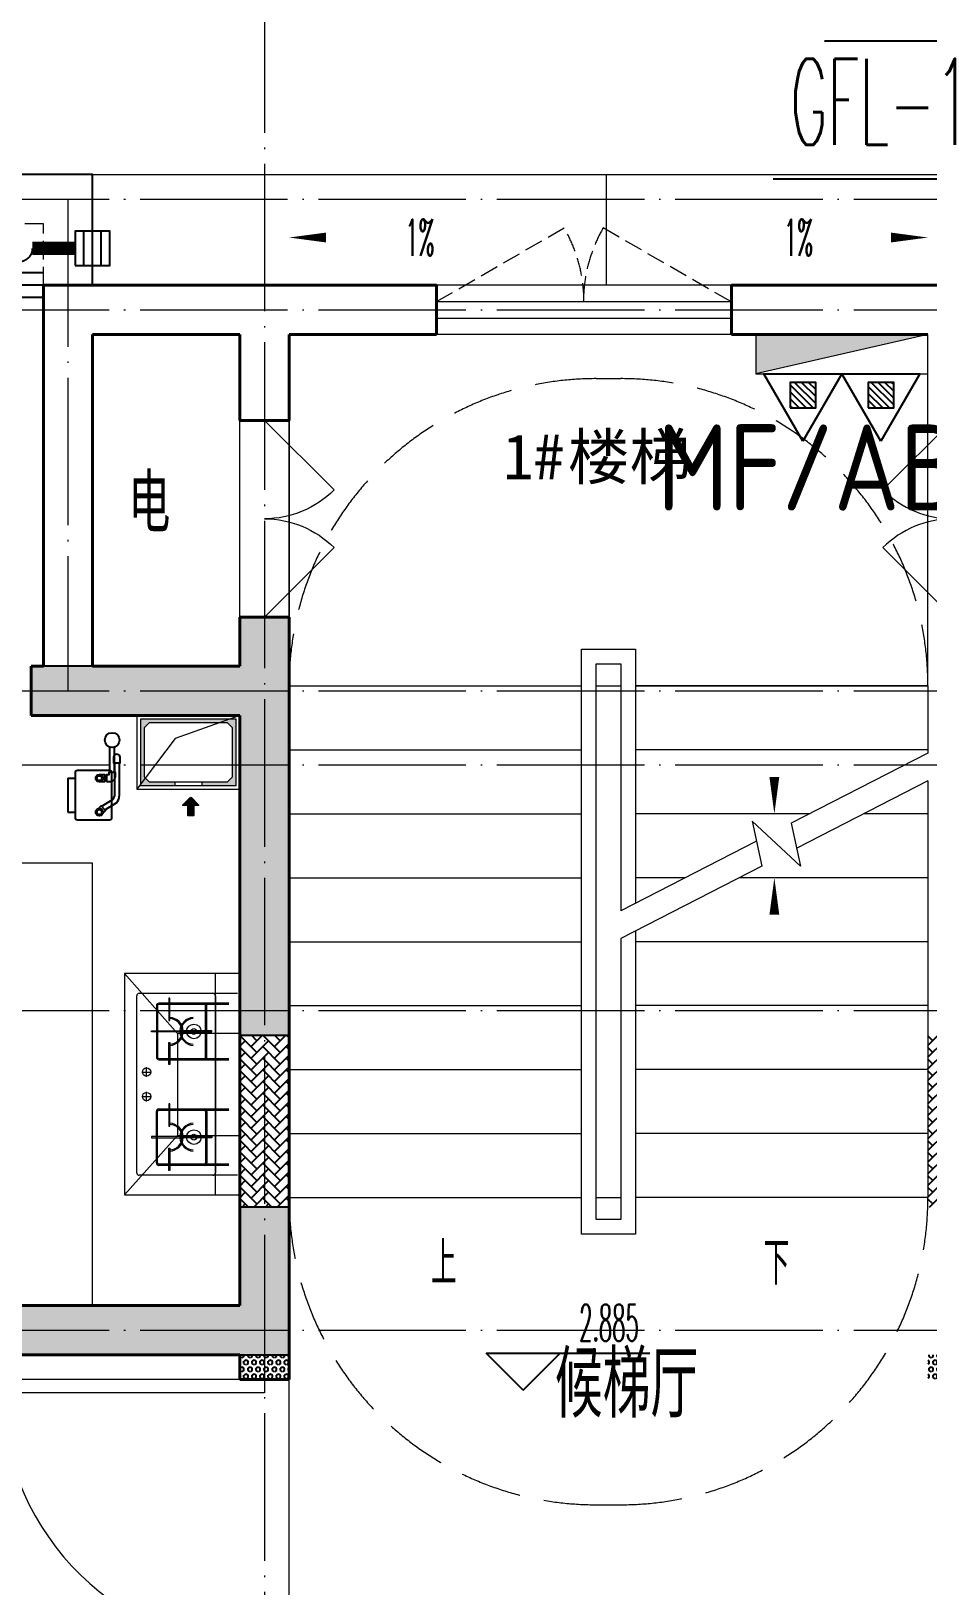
# Model space of a CAD drawing. Extents: x 27938 to 650306, y -92720 to 1524912.
# Drawn here: x 283467 to 287117, y 602809 to 609132 of the extents above; entities that cross this region are included whole.
import ezdxf

# ---------------------------------------------------------------- set-up
doc = ezdxf.new("R2010")
doc.units = 0
doc.header["$LTSCALE"] = 1000
doc.header["$MEASUREMENT"] = 0
for name, pattern in [('__DASH', [0.35, 0.25, -0.1]), ('DASH', [0.35, 0.25, -0.1]), ('DOTE', [2.4200000000000004, 2, -0.2, 0.02, -0.2])]:
    doc.linetypes.add(name, pattern=pattern)
for name, color, linetype in [('AH-FURNITURE', 1, 'Continuous'), ('COLUMN', 9, 'Continuous'), ('DIM_ELEV', 3, 'Continuous'), ('DIM_SYMB', 3, 'Continuous'), ('DIM_不分区消火栓', 3, 'Continuous'), ('DIM_管井排水', 3, 'Continuous'), ('EQUIP_地漏', 7, 'Continuous'), ('EQUIP_灭火器', 7, 'Continuous'), ('IP-bath&kitchen-JOHNSON', 4, 'Continuous'), ('PIPE-雨水', 4, 'Y'), ('PUB_TEXT', 4, 'Continuous'), ('ROOF', 183, 'Continuous'), ('TEXT_灭火器', 7, 'Continuous'), ('VPIPE-雨水', 4, 'DASH'), ('保温', 6, 'Continuous'), ('建筑-排气道', 9, 'Continuous')]:
    doc.layers.add(name, color=color, linetype=linetype)
for name, color, linetype, lineweight in [('DOTE', 19, 'DOTE', 9), ('EQUIP_消火栓', 242, 'Continuous', 18), ('LVTRY', 1, 'Continuous', 13), ('PUB_HATCH', 8, 'Continuous', 9), ('STAIR', 2, 'Continuous', 18), ('WALL', 9, 'Continuous', 40), ('WINDOW', 8, 'Continuous', 15), ('平面-排水沟', 86, 'Continuous', 15), ('平面-看线', 45, 'Continuous', 15), ('平面-空调预留孔', 173, 'Continuous', 15), ('立面-洞口示意', 152, 'Continuous', 13)]:
    doc.layers.add(name, color=color, linetype=linetype, lineweight=lineweight)
doc.styles.add('_TCH_DIM', font='SIMPLEX.shx', dxfattribs={"width": 0.6, "oblique": 10, "bigfont": 'hztxt.shx'})
doc.styles.add('_TWT_SERIAL', font='simplex.shx', dxfattribs={"width": 0.6, "oblique": 10, "height": 3, "bigfont": 'aadri.shx'})
doc.styles.add('DIM_FONT', font='SIMPLEX.shx', dxfattribs={"width": 0.56})
doc.styles.get("Standard").update_dxf_attribs({"font": 'gbenor.shx', "bigfont": 'gbcbig.shx'})
doc.styles.add('黑体', font='simhei.ttf')
doc.linetypes.add('Y', pattern='A,3,-0.2,["Y",Standard,S=0.25,R=0,X=-0.1,Y=-0.115],-0.2', length=3.4)
pattern_1 = [(45, (-503782.4698887531, -516048.4609178798), (0, 47.41575231924514), [100.584, -33.528]), (135, (-503758.7620287531, -516024.7530578797), (3.05311331771918e-15, 47.41575231924513), [100.584, -33.528])]
pattern_2 = [(90, (-503782.4698853028, -517398.4603122922), (-16.49778, 1.010197673501861e-15), [9.525, -19.05]), (210, (-503782.4698853028, -517398.4603122922), (8.248889999999996, -14.28749658604684), [9.525, -19.05]), (150, (-503782.4698853028, -517388.9353122922), (-8.248890000000003, -14.28749658604684), [9.525, -19.05])]

# ---------------------------------------------------------------- blocks, each defined once
blk = doc.blocks.new('rtyg7uyhg')
at = {"layer": 'LVTRY', "color": 0}
for p, q in [((194234.6213208837, 45488.79502889935), (193620.9849572473, 45488.79513816872)), ((193590.3031336021, 45458.1133254503), (193590.3030643982, 45069.47696181395)), ((193682.3485790417, 45406.97694542356), (193887.8216881326, 45406.97690883528)), ((193896.3984467548, 45429.87059594441), (193857.5823896687, 45326.26016876537)), ((193925.7802168131, 45440.40881343969), (193940.0533153456, 45432.16822680717)), ((194111.8940335871, 45406.97686893496), (194173.2576699507, 45406.97685800815)), ((194265.3030643982, 45069.47684161765), (194265.3031336021, 45458.113205254)), ((193620.9848935069, 45130.84059271414), (193620.9849317512, 45345.61331998683)), ((193875.2965560293, 45316.03289288385), (193945.6178257855, 45401.45376218002)), ((194009.6212953876, 45345.61325078298), (194009.6212571432, 45130.84052351015)), ((194050.5303480524, 45130.84051622554), (194050.5303862967, 45345.61324349836)), ((194234.6212953876, 45345.61321071758), (194234.6212571432, 45130.84048344476)), ((193857.5823896687, 45326.26016876537), (193875.2965560293, 45316.03289288385)), ((193620.9848771165, 45038.79513816872), (194234.621240753, 45038.79502889935)), ((193948.2576098526, 45069.47689807355), (193682.3485189436, 45069.47694542356)), ((194173.2576098526, 45069.47685800816), (194111.893973489, 45069.47686893508))]:
    blk.add_line(p, q, dxfattribs=at)
for centre, radius in [((193866.4394935961, 45437.65873082454), 20.45454545454545), ((193989.1667663234, 45437.6587089707), 20.45454545454545), ((194070.9849481416, 45437.65869440146), 20.45454545454545), ((193815.3030944472, 45238.22692174855), 25.56818181818182), ((194137.4621853563, 45238.2268643822), 25.56818181818182)]:
    blk.add_circle(centre, radius, dxfattribs=at)
for centre, radius, start, end in [((193620.9849517839, 45458.11331998683), 30.68181818181818, 89.99998979807194, 179.9999897972382), ((194234.6213154203, 45458.11321071746), 30.68181818181818, 359.9999897972382, 89.99998979807194), ((193682.3485681149, 45345.61330905991), 61.36363636363636, 89.99998979807194, 179.9999897972382), ((193915.5529409315, 45422.69466753349), 20.45454545454545, 59.99998980057491, 159.4623117970261), ((193929.8260394641, 45414.45408090108), 20.45454545454545, 320.5376677968172, 59.99998980057491), ((193948.2576590239, 45345.6132617099), 61.36363636363636, 359.9999897972382, 89.99998979807194), ((194111.8940226603, 45345.61323257144), 61.36363636363636, 89.99998979807194, 179.9999897972382), ((194173.2576590239, 45345.6132216445), 61.36363636363636, 359.9999897972382, 89.99998979807194), ((193682.3485298705, 45130.84058178721), 61.36363636363636, 179.9999897972382, 269.9999897980719), ((193948.2576207797, 45130.8405344372), 61.36363636363636, 269.9999897980719, 359.9999897972382), ((194111.893984416, 45130.84050529861), 61.36363636363636, 179.9999897972382, 269.9999897980719), ((194173.2576207797, 45130.84049437181), 61.36363636363636, 269.9999897980719, 359.9999897972382), ((193620.9848825799, 45069.47695635049), 30.68181818181818, 179.9999897972382, 269.9999897980719), ((194234.6212462163, 45069.47684708112), 30.68181818181818, 269.9999897980719, 359.9999897972382)]:
    blk.add_arc(centre, radius, start, end, dxfattribs=at)
at = {"layer": 'LVTRY', "color": 0, "style": 'DIM_FONT', "width": 0.8, "flags": 9}
for tag in ['XSIZE', 'YSIZE']:
    blk.add_attdef(tag, (193927.8031388824, 45487.7665121054), '', height=0.5, rotation=89.99998979807198, dxfattribs=at)
blk = doc.blocks.new('A-Kitchen-7')
at = {"layer": 'LVTRY', "color": 0}
for p, q in [((-518.6581278588565, 779.725278688129), (-7.244008776673581, 834.3051076843403)), ((-3.585880917788018, 810.5855355854728), (-515, 756.005706589378)), ((-29.12075551546877, 766.9560861630598), (-35.20590834700852, 806.4126680237241)), ((-7.244008776673581, 834.3051076843403), (-3.585880917788018, 810.5855355854728)), ((-515, 756.005706589378), (-518.6581278588565, 779.725278688129)), ((515, 756.005706589378), (-515, 756.005706589378)), ((-515, 756.005706589378), (-515, 40)), ((-485.6368437646597, 760.5342107040924), (-484.9384396369278, 756.005706589378)), ((-29.12075551543967, 766.9560861630598), (-112.0975807690556, 756.005706589378)), ((515, 780), (-5.820766091346741e-11, 780)), ((0, 756.005706589378), (-5.820766091346741e-11, 780)), ((515, 756.005706589378), (515, 780)), ((515, 40), (515, 756.005706589378)), ((-515, 40), (515, 40))]:
    blk.add_line(p, q, dxfattribs=at)
blk.add_lwpolyline([(-468.9430810984049, 40), (-468.9430810984049, 0), (468.9430810984049, 0), (468.9430810984632, 40)], close=True, dxfattribs=at)
blk = doc.blocks.new('A$C60D053AF')
at = {"layer": 'AH-FURNITURE', "color": 0}
for p, q in [((232.5000007597264, -89.99999966996256), (128.2842720070621, -89.99999966996256)), ((232.5000007597264, -109.9999996698461), (128.2842720075278, -109.9999996699626)), ((192.50000075961, -70.99998518347275), (327.5735938884318, -70.99998518347275)), ((192.50000075961, -90.99998518347275), (327.5735938884318, -90.99998518347275)), ((245.0000007597264, -129.4999851834727), (245.0000007597264, -122.4999996698461)), ((265.0000007597264, -129.4999851834727), (265.0000007597264, -122.4999996698461)), ((341.7157295121578, -96.85784955974668), (370.0190303710988, -143.1611504186876)), ((355.8578651358839, -82.71571393602062), (384.1611659948248, -129.0190147949615)), ((255.0000007597264, -280.9999851834727), (255.0000007597264, -250.9999851834727)), ((393.0000007597264, -280.9999851834727), (393.0000007597264, -250.9999851834727)), ((255.0000007597264, -280.9999851834727), (393.0000007597264, -280.9999851834727))]:
    blk.add_line(p, q, dxfattribs=at)
for points in [[(170.00000075961, -67.99998518347275, 1), (170.00000075961, -93.99998518358916), (192.50000075961, -93.99998518347275), (192.50000075961, -67.99998518347275)], [(234.0000007597264, -250.9999851834727), (414.0000007597264, -250.9999851834727, 0.4142135623730951), (424.0000007597264, -240.9999851834727), (424.0000007597264, -110.9999851834727, 0.4142135623730951), (414.0000007597264, -100.9999851834727), (234.0000007597264, -100.9999851834727, 0.4142135623730951), (224.0000007597264, -110.9999851834727), (224.0000007597264, -240.9999851834727, 0.4142135623730951)], [(268.0000007597264, -122.4999996698461), (268.0000007597264, -106.9999996698461, 0.4142135623724265), (248.0000007597264, -86.99999966984615), (232.5000007597264, -86.99999966984615), (232.50000075961, -112.9999996698461), (242.0000007597264, -112.9999996698461), (242.0000007597264, -122.4999996698461)], [(242.0000007597264, -151.9999851834727, 1), (268.0000007597264, -151.9999851834727), (268.0000007597264, -129.4999851834727), (242.0000007597264, -129.4999851834727)], [(383.8076126043452, -161.1923733388539, 1), (402.192388915224, -142.8075970279751), (386.2824863384012, -126.8976944513852), (367.8977100276388, -145.282470762264)]]:
    blk.add_lwpolyline(points, format="xyb", close=True, dxfattribs=at)
for centre, radius in [((100.0000007598428, -99.99999967066105), 30), ((255.0000007597264, -151.9999851834727), 15), ((255.0000007597264, -151.9999851834727), 10), ((393.0000007597264, -151.9999851834727), 15), ((393.0000007597264, -151.9999851834727), 10)]:
    blk.add_circle(centre, radius, dxfattribs=at)
for radius in [40, 20]:
    blk.add_arc((327.5735938884318, -110.9999851834727), radius, 45, 90, dxfattribs=at)
blk = doc.blocks.new('FRSDFDGDGDRGDR')
at = {"layer": '平面-空调预留孔', "color": 0}
for p, q in [((699612.3179923807, 775043.9561356568), (699612.3179923807, 775441.1561356868)), ((699618.9179923869, 775447.756135683), (699746.3179923192, 775447.756135683)), ((699746.3179923192, 775447.756135683), (699746.3179923192, 775355.3561357355)), ((699719.9179922946, 775342.156135743), (699719.9179922946, 775142.9561356006)), ((699726.5179923008, 775348.7561357393), (699739.7179923131, 775348.7561357393)), ((699726.5179923008, 775136.3561356043), (699739.7179923131, 775136.3561356043)), ((699746.3179923192, 775129.7561356081), (699746.3179923192, 775037.3561356605)), ((699746.3179923192, 775037.3561356605), (699618.9179923869, 775037.3561356605))]:
    blk.add_line(p, q, dxfattribs=at)
blk.add_lwpolyline([(699766.1179923377, 775166.7161355871), (699792.5179923623, 775153.5161355946), (699792.5179923623, 775057.1561356493), (699766.1179923377, 775043.9561356568), (699766.1179923377, 775017.5561356718), (699618.9179923869, 775017.5561356718, -0.4142135623730951), (699592.5179923623, 775043.9561356568), (699592.5179923623, 775441.1561356868, -0.4142135623730951), (699618.9179923869, 775467.5561356718), (699766.1179923377, 775467.5561356718), (699766.1179923377, 775441.1561356868), (699792.5179923623, 775427.9561356943), (699792.5179923623, 775331.596135749), (699766.1179923377, 775318.3961357565)], format="xyb", close=True, dxfattribs=at)
for centre, radius in [((699739.7179923131, 775331.596135749), 10.55999999400228), ((699739.7179923131, 775243.1561357992), 15.83999999100342), ((699739.7179923131, 775153.5161355946), 10.55999999400228)]:
    blk.add_circle(centre, radius, dxfattribs=at)
for centre, radius, start, end in [((699618.917992382, 775441.1561356819), 6.600000001199078, 89.99999995997936, 179.9999999533093), ((699739.717992318, 775355.3561357405), 6.600000001206354, 269.9999999599793, 359.9999999533093), ((699726.5179922959, 775342.1561357381), 6.600000001199078, 89.99999995997936, 179.9999999533093), ((699726.5179922959, 775142.9561356056), 6.600000001199078, 180.0000000400206, 270.0000000533608), ((699739.717992318, 775129.7561356032), 6.600000001206354, 4.002063966804346e-08, 90.00000005336085), ((699618.917992382, 775043.9561356618), 6.600000001199078, 180.0000000400206, 270.0000000533608)]:
    blk.add_arc(centre, radius, start, end, dxfattribs=at)
blk = doc.blocks.new('*U41')
h = blk.add_hatch(color=0)
h.set_gradient(color1=(0, 0, 255), rotation=180, tint=1)
h.paths.add_polyline_path([(3.524958103184869e-15, -2.819966482547906e-15), (-6.350000000000009, -6.349999999999992), (-6.350000000000001, -2.159000000000014), (-15, -2.158999999999999), (-14.99999999999999, 2.159000000000044), (-6.349999999999993, 2.159000000000029), (-6.349999999999985, 6.350000000000009)])
at = {"color": 0, "linetype": 'Continuous'}
blk.add_lwpolyline([(3.524958103184869e-15, -2.819966482547906e-15), (-6.350000000000009, -6.349999999999992), (-6.350000000000001, -2.159000000000014), (-15, -2.158999999999999), (-14.99999999999999, 2.159000000000044), (-6.349999999999993, 2.159000000000029), (-6.349999999999985, 6.350000000000009)], close=True, dxfattribs=at)
blk = doc.blocks.new('sgrsefv')
at = {"layer": 'PUB_HATCH'}
blk.add_hatch(color=0, dxfattribs=at).paths.add_polyline_path([(1112933.294422049, 840916.328306399), (1112933.294422049, 840646.328306399), (1113073.294422049, 840646.328306399), (1113073.294422049, 840661.328306399), (1112968.294422049, 840661.328306399), (1112948.294422049, 840681.328306399), (1112948.294422049, 840881.328306399), (1112968.294422049, 840901.328306399), (1113288.294422049, 840901.328306399), (1113308.294422049, 840881.328306399), (1113308.294422049, 840681.328306399), (1113288.294422049, 840661.328306399), (1113183.294422049, 840661.328306399), (1113183.294422049, 840646.328306399), (1113323.294422049, 840646.328306399), (1113323.294422049, 840916.328306399)])
at = {"layer": 'LVTRY', "color": 0}
for p, q in [((1113073.294422049, 840661.328306399), (1113073.294422049, 840646.328306399)), ((1113183.294422049, 840661.328306399), (1113183.294422049, 840646.328306399))]:
    blk.add_line(p, q, dxfattribs=at)
for points in [[(1112918.294422049, 840931.328306399), (1113338.294422049, 840931.328306399), (1113338.294422049, 840631.328306399), (1112918.294422049, 840631.328306399)], [(1112933.294422049, 840916.328306399), (1113323.294422049, 840916.328306399), (1113323.294422049, 840646.328306399), (1112933.294422049, 840646.328306399)], [(1113288.294422049, 840661.328306399), (1112968.294422049, 840661.328306399), (1112948.294422049, 840681.328306399), (1112948.294422049, 840881.328306399), (1112968.294422049, 840901.328306399), (1113288.294422049, 840901.328306399), (1113308.294422049, 840881.328306399), (1113308.294422049, 840681.328306399), (1113288.294422049, 840661.328306399)]]:
    blk.add_lwpolyline(points, close=True, dxfattribs=at)
at = {"layer": '立面-洞口示意', "color": 0}
blk.add_lwpolyline([(1112918.294422049, 840931.328306399), (1113181.846359163, 840837.3789231421), (1113338.294422049, 840631.328306399)], dxfattribs=at)
at = {"layer": '建筑-排气道', "color": 8, "xscale": -5, "yscale": 5, "zscale": 5, "rotation": 270}
blk.add_blockref('*U41', (1113118.391369574, 840599.0160356248), dxfattribs=at)
blk = doc.blocks.new('GDGDGDRGDG')
at = {"layer": 'IP-bath&kitchen-JOHNSON', "color": 0}
blk.add_lwpolyline([(500282.4698888286, 526348.4609182415), (500282.4698888226, 526148.460918165), (500082.4698888143, 526148.460918165)], dxfattribs=at)
at = {"layer": 'LVTRY', "color": 0}
for p, q in [((502128.2005002745, 525055.5051710735), (501912.2603992091, 525298.4609044121)), ((502382.4698858317, 525298.4609044121), (501912.2603992091, 525298.4609044121)), ((501912.2603992091, 525298.4609044121), (501912.2603992091, 524398.4609044121)), ((502282.4698858315, 524398.4609044121), (502282.4698858315, 525298.4609044121)), ((501962.4698858317, 524488.4609044121), (501962.4698858317, 525208.4609044121)), ((501972.4698858317, 525218.4609044121), (502372.4698858317, 525218.4609044122)), ((502092.7198858312, 525198.4609044123), (502092.7198858312, 525108.4609044122)), ((502097.2198858312, 525198.4609044123), (502092.7198858312, 525198.4609044123)), ((502097.2198858312, 525108.4609044122), (502097.2198858312, 525198.4609044123)), ((502282.4698858315, 525208.4609044122), (502282.4698858312, 524488.4609044121)), ((502042.4698858317, 525168.4609044122), (502042.4698858317, 524958.4609044122)), ((502047.4698858317, 525168.4609044122), (502047.4698858317, 524958.4609044122)), ((502337.4698858317, 525178.4609044123), (502052.4698858317, 525178.4609044122)), ((502337.4698858317, 525173.4609044123), (502052.4698858317, 525173.4609044122)), ((502242.4698858315, 524958.4609044122), (502242.4698858315, 525168.4609044123)), ((502247.4698858315, 524958.4609044122), (502247.4698858315, 525168.4609044123)), ((502022.4698858319, 525065.7109044124), (502149.9698858319, 525065.7109044124)), ((502022.4698858319, 525061.2109044124), (502022.4698858319, 525065.7109044124)), ((502149.9698858319, 525061.2109044124), (502022.4698858319, 525061.2109044124)), ((502092.7198858312, 525108.4609044122), (502097.2198858312, 525108.4609044122)), ((502267.4698858312, 525065.7109044124), (502139.9698858312, 525065.7109044124)), ((502139.9698858312, 525065.7109044124), (502139.9698858312, 525061.2109044124)), ((502139.9698858312, 525061.2109044124), (502267.4698858312, 525061.2109044124)), ((502149.9698858319, 525065.7109044124), (502149.9698858319, 525061.2109044124)), ((502267.4698858312, 525061.2109044124), (502267.4698858312, 525065.7109044124)), ((502092.7198858312, 524928.4609044121), (502092.7198858312, 525018.4609044122)), ((502092.7198858312, 525018.4609044122), (502097.2198858312, 525018.4609044122)), ((502097.2198858312, 525018.4609044122), (502097.2198858312, 524928.4609044121)), ((502382.4698858317, 525055.5051710735), (502128.2005002745, 525055.5051710735)), ((502128.2005002745, 525055.5051710735), (502128.2005002745, 524640.4066281962)), ((502282.4698858315, 524640.4066281962), (502282.4698858315, 525055.5051710735)), ((502052.4698858317, 524953.4609044122), (502337.4698858317, 524953.4609044122)), ((502052.4698858317, 524948.4609044122), (502337.4698858317, 524948.4609044122)), ((501983.0730822186, 524898.4609044121), (502021.8666894461, 524898.4609044121)), ((502002.4698858317, 524879.064100799), (502002.4698858317, 524917.8577080265)), ((502097.2198858312, 524928.4609044121), (502092.7198858312, 524928.4609044121)), ((502002.4698858317, 524779.064100799), (502002.4698858317, 524817.8577080265)), ((501983.0730822186, 524798.4609044121), (502021.8666894461, 524798.4609044121)), ((502052.4698858317, 524748.4609044121), (502337.4698858317, 524748.4609044121)), ((502052.4698858317, 524743.4609044121), (502337.4698858317, 524743.4609044121)), ((502092.7198858312, 524768.4609044121), (502092.7198858312, 524678.4609044121)), ((502097.2198858312, 524768.4609044121), (502092.7198858312, 524768.4609044121)), ((502097.2198858312, 524678.4609044121), (502097.2198858312, 524768.4609044121)), ((502042.4698858317, 524528.4609044121), (502042.4698858317, 524738.4609044121)), ((502047.4698858317, 524528.4609044121), (502047.4698858317, 524738.4609044121)), ((502242.4698858315, 524738.4609044121), (502242.4698858315, 524528.460904412)), ((502247.4698858315, 524738.4609044121), (502247.4698858315, 524528.460904412)), ((501912.2603992091, 524398.4609044121), (502128.2005002745, 524640.4066281962)), ((502149.9698858319, 524635.7109044119), (502022.4698858319, 524635.7109044119)), ((502022.4698858319, 524635.7109044119), (502022.4698858319, 524631.2109044119)), ((502022.4698858319, 524631.2109044119), (502149.9698858319, 524631.2109044119)), ((502092.7198858312, 524678.4609044121), (502097.2198858312, 524678.4609044121)), ((502128.2005002745, 524640.4066281962), (502382.4698858317, 524640.4066281962)), ((502139.9698858312, 524631.2109044119), (502139.9698858312, 524635.7109044119)), ((502139.9698858312, 524635.7109044119), (502267.4698858312, 524635.7109044119)), ((502267.4698858312, 524631.2109044119), (502139.9698858312, 524631.2109044119)), ((502149.9698858319, 524631.2109044119), (502149.9698858319, 524635.7109044119)), ((502267.4698858312, 524635.7109044119), (502267.4698858312, 524631.2109044119)), ((502092.7198858312, 524498.4609044121), (502092.7198858312, 524588.4609044121)), ((502092.7198858312, 524588.4609044121), (502097.2198858312, 524588.4609044121)), ((502097.2198858312, 524588.4609044121), (502097.2198858312, 524498.4609044121)), ((502337.4698858317, 524523.460904412), (502052.4698858317, 524523.4609044121)), ((502337.4698858317, 524518.460904412), (502052.4698858317, 524518.4609044121)), ((502097.2198858312, 524498.4609044121), (502092.7198858312, 524498.4609044121)), ((502372.4698858315, 524478.4609044121), (501972.4698858317, 524478.4609044121)), ((501912.2603992091, 524398.4609044121), (502382.4698858317, 524398.4609044121))]:
    blk.add_line(p, q, dxfattribs=at)
blk.add_lwpolyline([(501782.4698858307, 523948.4609176648), (501782.4698858315, 525748.4608911595), (500082.3728921729, 525748.4610990545)], dxfattribs=at)
for centre, radius in [((502194.9698858317, 525063.4609044122), 29.7), ((502194.9698858317, 525063.4609044122), 11.7), ((502002.4698858317, 524898.4609044121), 16.99680361435897), ((502002.4698858317, 524798.4609044121), 16.99680361435897), ((502194.9698858317, 524633.4609044121), 29.7), ((502194.9698858317, 524633.4609044121), 11.7)]:
    blk.add_circle(centre, radius, dxfattribs=at)
for centre, radius, start, end in [((501972.4698858317, 525208.4609044121), 10, 90, 180), ((502272.4698858315, 525208.4609044122), 10, 0, 90), ((502052.4698858317, 525168.4609044122), 10, 90, 180), ((502052.4698858317, 525168.4609044122), 5, 90, 180), ((502237.4698858315, 525168.4609044123), 10, 0, 90), ((502237.4698858315, 525168.4609044123), 5, 0, 90), ((502094.9698858315, 525063.4609044122), 56.7, 2.274239183980156, 87.72576081582116), ((502094.9698858315, 525063.4609044122), 52.2, 2.470411041434378, 87.52958895834998), ((502094.9698858315, 525063.4609044122), 56.7, 272.2742391841789, 357.7257608160198), ((502094.9698858315, 525063.4609044122), 52.2, 272.47041104165, 357.5295889585657), ((502194.9698858317, 525063.4609044122), 56.7, 92.27423918417882, 177.7257608160198), ((502194.9698858317, 525063.4609044122), 56.7, 182.2742391839801, 267.7257608158212), ((502194.9698858317, 525063.4609044122), 52.2, 92.47041104165004, 177.5295889585656), ((502194.9698858317, 525063.4609044122), 52.2, 182.4704110414343, 267.52958895835), ((502052.4698858317, 524958.4609044122), 10, 180, 270), ((502052.4698858317, 524958.4609044122), 5, 180, 270), ((502237.4698858315, 524958.4609044122), 5, 270, 0), ((502237.4698858315, 524958.4609044122), 10, 270, 0), ((502052.4698858317, 524738.4609044121), 10, 90, 180), ((502052.4698858317, 524738.4609044121), 5, 90, 180), ((502237.4698858315, 524738.4609044121), 10, 0, 90), ((502237.4698858315, 524738.4609044121), 5, 0, 90), ((502094.9698858315, 524633.4609044121), 56.7, 2.274239183980156, 87.72576081582116), ((502094.9698858315, 524633.4609044121), 52.2, 2.470411041434378, 87.52958895834998), ((502194.9698858317, 524633.4609044121), 56.7, 92.27423918417882, 177.7257608160198), ((502194.9698858317, 524633.4609044121), 52.2, 92.47041104165004, 177.5295889585656), ((502094.9698858315, 524633.4609044121), 56.7, 272.2742391841789, 357.7257608160198), ((502094.9698858315, 524633.4609044121), 52.2, 272.47041104165, 357.5295889585657), ((502194.9698858317, 524633.4609044121), 56.7, 182.2742391839801, 267.7257608158212), ((502194.9698858317, 524633.4609044121), 52.2, 182.4704110414343, 267.52958895835), ((502052.4698858317, 524528.4609044121), 10, 180, 270), ((502052.4698858317, 524528.4609044121), 5, 180, 270), ((502237.4698858315, 524528.460904412), 5, 270, 0), ((502237.4698858315, 524528.460904412), 10, 270, 0), ((501972.4698858317, 524488.4609044121), 10, 180, 270), ((502272.4698858312, 524488.4609044121), 10, 270, 0)]:
    blk.add_arc(centre, radius, start, end, dxfattribs=at)
at = {"color": 8, "xscale": -1}
for name, p in [('sgrsefv', (1615300.764307892, -314582.8679974646)), ('rtyg7uyhg', (694947.7729906696, 480759.6658345199)), ('FRSDFDGDGDRGDR', (1199874.987881154, -249369.0952173925))]:
    blk.add_blockref(name, p, dxfattribs=at)
at = {"color": 8, "rotation": 270}
blk.add_blockref('A$C60D053AF', (501962.4698858433, 526348.4603089065), dxfattribs=at)
at = {"layer": 'LVTRY', "color": 8, "extrusion": (0, 0, -1), "xscale": -0.7999999999883585, "yscale": 0.7999999999883585, "zscale": -0.7999999999883585, "rotation": 270}
blk.add_blockref('A-Kitchen-7', (-500582.4698887609, 523286.4609181132), dxfattribs=at)
blk = doc.blocks.new('gdfgdgdgr')
at = {"layer": 'PUB_HATCH'}
for points in [[(488627.4843672633, 530413.8533123683), (489477.4843854004, 530413.8533124247), (489477.4843853971, 529113.8548433643), (489677.4843850877, 529113.8548433643), (489677.4843853366, 530813.854846489), (489477.4843856807, 530813.854846489), (489477.484386084, 530613.8533124247), (488627.4843672632, 530613.8533123472)], [(489677.3880154645, 527813.8539175214), (489677.3880154697, 528413.8545834351), (489477.3880154855, 528413.8545834351), (489477.3880154645, 528013.8539175214), (486977.390291731, 528013.8539224754), (486977.390291731, 527813.8539224755)]]:
    blk.add_hatch(color=256, dxfattribs=at).paths.add_polyline_path(points)
at = {"layer": 'COLUMN', "color": 8}
for p, q in [((489677.4843853366, 530813.854846489), (489477.4843856807, 530813.854846489)), ((489477.4843856807, 530813.854846489), (489477.484386084, 530613.8533124247)), ((489677.4843850877, 529113.8548433643), (489677.4843853366, 530813.854846489)), ((489477.484386084, 530613.8533124247), (488627.4843672632, 530613.8533123472)), ((488627.4843672632, 530613.8533123472), (488627.4843672633, 530413.8533123683)), ((488627.4843672633, 530413.8533123683), (489477.4843854004, 530413.8533124247)), ((489477.4843854004, 530413.8533124247), (489477.4843853971, 529113.8548433643)), ((489477.4843853971, 529113.8548433643), (489677.4843850877, 529113.8548433643)), ((489677.3880154697, 528413.8545834351), (489477.3880154855, 528413.8545834351)), ((489477.3880154855, 528413.8545834351), (489477.3880154645, 528013.8539175214)), ((489677.3880154645, 527813.8539175214), (489677.3880154697, 528413.8545834351)), ((489477.3880154645, 528013.8539175214), (486977.390291731, 528013.8539224754)), ((486977.390291731, 527813.8539224755), (489677.3880154645, 527813.8539175214))]:
    blk.add_line(p, q, dxfattribs=at)
blk = doc.blocks.new('A$C263B1184')
at = {"layer": '保温', "linetype": 'ByBlock', "ltscale": 10}
h = blk.add_hatch(dxfattribs=at)
h.set_pattern_fill('AR-HBONE', color=251, scale=55)
h.set_pattern_definition(pattern_1)
h.paths.add_polyline_path([(-1199.901053229521, 8299.999897828966), (-1199.901094635832, 8999.999290105829), (-1399.901078326628, 8999.999486750748), (-1399.901036920317, 8300.00009447377)])
h = blk.add_hatch(dxfattribs=at)
h.set_pattern_fill('AR-HBONE', color=251, scale=55)
h.set_pattern_definition(pattern_1)
h.paths.add_polyline_path([(1399.901053234527, 8299.999897828966), (1399.901094640838, 8999.999290105829), (1599.901078331633, 8999.999486750748), (1599.901036925323, 8300.00009447377)])
at = {"layer": '保温', "linetype": 'Continuous', "ltscale": 10}
h = blk.add_hatch(dxfattribs=at)
h.set_pattern_fill('HEX', color=251, scale=10, angle=90, style=0)
h.set_pattern_definition(pattern_2)
h.paths.add_polyline_path([(-1199.901050495275, 7599.999898202543), (-1199.901091185515, 7699.999895693327), (-1399.90107487631, 7700.000092338363), (-1399.90103418607, 7600.000094847346)])
h = blk.add_hatch(dxfattribs=at)
h.set_pattern_fill('HEX', color=251, scale=10, angle=90, style=0)
h.set_pattern_definition(pattern_2)
h.paths.add_polyline_path([(1399.901050500281, 7599.999898202543), (1399.901091190521, 7699.999895693327), (1599.901074881316, 7700.000092338363), (1599.901034191076, 7600.000094847346)])
blk = doc.blocks.new('GDGDGRDGDGDR')
at = {"layer": 'DOTE', "linetype": 'DOTE', "ltscale": 0.3}
for p, q in [((284416.578704452, 612948.8100463543), (284416.5787044524, 602348.8100386304)), ((270116.5787024704, 608448.8100463543), (328916.5787024746, 608448.8100463543)), ((283616.5787044598, 608448.8100463543), (283616.5787044599, 606448.8100463543)), ((270116.5787024704, 607998.8100463543), (328916.5787024746, 607998.8100463543)), ((270116.5787024704, 606448.8100463543), (328916.5787024746, 606448.8100463543)), ((270116.5787024704, 606148.8100463543), (328916.5787024746, 606148.8100463543)), ((270116.5787024705, 605148.8100386304), (328916.5787024746, 605148.8100386302)), ((270116.5787024705, 603848.8100384269), (328916.5787024746, 603848.8100384275))]:
    blk.add_line(p, q, dxfattribs=at)
blk = doc.blocks.new('$TwtSys$00000137')
at = {"color": 7}
for p, q in [((-46.875, -93.75), (-46.875, 93.75)), ((0, -93.75), (0, 93.75)), ((46.875, -93.75), (46.875, 93.75))]:
    blk.add_line(p, q, dxfattribs=at)
blk.add_lwpolyline([(-93.75, -93.75), (93.75, -93.75), (93.75, 93.75), (-93.75, 93.75)], close=True, dxfattribs=at)
blk = doc.blocks.new('$DorLib2D$00000001')
for p, q in [((0.45, 0.9750000000000001), (0.5000000000000002, 0.9750000000000001)), ((0.45, 0), (0.45, 0.9750000000000001)), ((0.5, 0), (0.5, 0.9750000000000001)), ((0.5, 0), (0.45, 0))]:
    blk.add_line(p, q)
at = {"lineweight": 13}
blk.add_arc((0.475, 0), 0.975, 91.4692835813538, 180, dxfattribs=at)
blk = doc.blocks.new('$DorLib2D$00000116')
at = {"color": 0}
for p, q in [((-0.4999999999999929, 7.105427357601002e-15), (-0.146446609406766, 0.353553390593234)), ((0.5000000000000071, 7.105427357601002e-15), (0.1464466094067731, 0.353553390593234))]:
    blk.add_line(p, q, dxfattribs=at)
for centre, radius, start, end in [((-0.4999999999984652, 4.831690603168681e-13), 0.4999999999984674, 0, 45), ((0.4999999999977511, 9.059419880941277e-13), 0.4999999999976598, 135, 180)]:
    blk.add_arc(centre, radius, start, end, dxfattribs=at)
blk = doc.blocks.new('$WINLIB2D$00000001')
at = {"color": 0}
for points in [[(-0.4999999999999964, 0.5000000000000142), (-0.4999999999999964, -0.4999999999999858)], [(-0.4999999999999964, 0.5000000000000142), (0.5000000000000036, 0.5000000000000142)], [(0.5000000000000036, -0.4999999999999858), (0.5000000000000036, 0.5000000000000142)], [(0.5000000000000036, 0.1666666666666714), (-0.4999999999999964, 0.1666666666666714)], [(0.5000000000000036, -0.1666666666666572), (-0.4999999999999964, -0.1666666666666572)], [(-0.4999999999999964, -0.4999999999999858), (0.5000000000000036, -0.4999999999999858)]]:
    blk.add_lwpolyline(points, dxfattribs=at)
blk = doc.blocks.new('$TwtSys$00000434')
at = {"color": 7}
for p, q in [((-0.5, 0.5), (-0.5, -0.5)), ((-0.5, -0.5), (0.5, 0.5)), ((0.5, 0.5), (-0.5, 0.5)), ((0.5, -0.5), (0.5, 0.5)), ((-0.5, -0.5), (0.5, -0.5))]:
    blk.add_line(p, q, dxfattribs=at)
blk.add_solid([(0.5, -0.5), (0.5, 0.5), (-0.5, -0.5)], dxfattribs=at)
blk = doc.blocks.new('$TwtSys$00000546')
h = blk.add_hatch()
h.set_pattern_fill('ANSI31', color=1, scale=200, style=0)
h.set_pattern_definition([(45, (-38543.80223862439, -6670.830405693208), (-17.67766952966369, 17.67766952966369), [])])
h.paths.add_polyline_path([(-64.92232553117356, 173.7449990885525), (64.922325531159, 173.7449990885525), (64.922325531159, 43.90034802621994), (-64.92232553117356, 43.90034802621994)])
at = {"color": 1}
for points in [[(0, 343.6163707387423), (-198.3870041439732, 0), (198.3870041439732, 0)], [(-64.92232553117356, 173.7449990885525), (64.922325531159, 173.7449990885525), (64.922325531159, 43.90034802621994), (-64.92232553117356, 43.90034802621994)]]:
    blk.add_lwpolyline(points, close=True, dxfattribs=at)

msp = doc.modelspace()

# ---------------------------------------------------------------- linework, layer by layer
at = {"layer": 'DIM_ELEV', "color": 8}
for p, q in [((285469.2103470213, 603604.6358176686), (285319.2103470213, 603754.6358176686)), ((285319.2103470213, 603754.6358176686), (285984.1308195328, 603754.6358176686)), ((285469.2103470213, 603604.6358176686), (285619.2103470213, 603754.6358176686))]:
    msp.add_line(p, q, dxfattribs=at)
at = {"layer": 'DIM_SYMB', "color": 8}
for points in [[(285141.5787002551, 604258.8100269937, 0, 0, 0), (285141.5787002551, 607183.8100269937, 0, 0, 0), (286491.5787002551, 607183.8100269937, 0, 0, 0), (286491.5787002551, 605948.8100269937, 0, 40.00000000000001, 0), (286491.5787002551, 606098.8100269937, 0, 0, 0)], [(286491.5787002551, 604258.8100269937, 0, 0, 0), (286491.5787002551, 605688.8100269937, 0, 40.00000000000001, 0), (286491.5787002551, 605538.8100269937, 0, 0, 0)]]:
    msp.add_lwpolyline(points, format="xyseb", dxfattribs=at)
at = {"layer": 'DIM_不分区消火栓'}
msp.add_line((287416.5787024349, 609091.9062571763), (286695.1116526652, 609091.9062571763), dxfattribs=at)
at = {"layer": 'DIM_管井排水'}
msp.add_line((287416.5787024349, 608529.6211345736), (286486.534614763, 608529.6211345736), dxfattribs=at)
at = {"layer": 'PIPE-雨水', "const_width": 55.00000000000001}
msp.add_lwpolyline([(283471.5797293854, 608248.8095882048), (283646.2672047338, 608248.8095882048)], dxfattribs=at)
at = {"layer": 'ROOF', "color": 8, "ltscale": 0.8}
for points in [[(283516.5797152159, 608048.8089924972), (281516.5786991467, 608048.8089924972), (281516.5786991467, 611348.808733086), (288716.580675479, 611348.8087330861), (288716.580675479, 607748.8089924973), (288116.579302032, 607748.8089924973)], [(283716.5796918173, 608098.8096317837), (283716.5797150697, 608548.8097352019), (282016.5793522236, 608548.8097352019), (282016.5793522271, 610848.8087309987), (288216.5806730746, 610848.8087308174), (288216.5754464683, 608548.8077668287), (287916.5797415794, 608548.8077668287), (287916.5801959092, 608098.8084484644)]]:
    msp.add_lwpolyline(points, dxfattribs=at)
at = {"layer": 'ROOF', "color": 8, "linetype": '__DASH', "ltscale": 0.5}
for points in [[(283516.5797152159, 608098.8089924972), (281566.5786991467, 608098.8089924972), (281566.5786991467, 611298.808733086), (288666.580675479, 611298.8087330861), (288666.580675479, 607798.8089924973), (288116.579302032, 607798.8089924973)], [(283516.5797152159, 608148.8089924972), (281616.5786991467, 608148.8089924972), (281616.5786991467, 611248.808733086), (288616.580675479, 611248.8087330861), (288616.580675479, 607848.8089924973), (288116.579302032, 607848.8089924973)]]:
    msp.add_lwpolyline(points, dxfattribs=at)
at = {"layer": 'STAIR', "color": 8}
for p, q in [((287116.5787002551, 607898.8100269937), (284516.5787002551, 607898.8100269937)), ((284516.5787002551, 607898.8100269937), (284516.5787002551, 606468.8100269937)), ((287116.5787002551, 606468.8100269937), (287116.5787002551, 607898.8100269937)), ((285706.5787002432, 604238.8100269318), (285706.5787002432, 606618.8100269318)), ((285706.5787002432, 606618.8100269318), (285926.5787002564, 606618.8100269318)), ((285926.5787002564, 606618.8100269318), (285926.5787002564, 605585.0518581152)), ((285766.5787002564, 604298.8100269318), (285766.5787002564, 606558.8100269318)), ((285766.5787002564, 606558.8100269318), (285866.5787002564, 606558.8100269318)), ((285866.5787002564, 606558.8100269318), (285866.5787002564, 605554.2598437578)), ((284516.5787002551, 604388.8100269937), (284516.5787002551, 606468.8100269937)), ((284516.5787002551, 606468.8100269937), (285706.5787002436, 606468.8100269776)), ((284516.5787002551, 606468.8100269937), (285706.5787002436, 606468.8100269845)), ((285766.5787002551, 604388.8100269937), (285766.5787002551, 606468.8100269937)), ((285766.5787002564, 606468.8100269845), (285866.5787002563, 606468.8100269785)), ((285866.5787002551, 606468.8100269937), (285866.5787002563, 605554.259843758)), ((287116.5787002551, 606468.8100269937), (285926.5787002564, 606468.8100269776)), ((285926.5787002564, 606468.8100269788), (287116.5787002551, 606468.8100269937)), ((287116.5787002551, 606468.8100269937), (287116.5787002417, 606195.7601428094)), ((284516.5787002551, 606208.8100269937), (285706.5787002436, 606208.8100269776)), ((287116.5787002551, 606208.8100269937), (285926.5787002564, 606208.8100269776)), ((287116.5787002417, 606195.7601428371), (286560.5955676849, 605910.4294661838)), ((287116.5787002417, 606083.3602102199), (286582.4150689172, 605809.2273067989)), ((287116.5787002416, 606083.3602102037), (287116.5787002551, 604388.8100269937)), ((284516.5787002551, 605948.8100269937), (285706.5787002436, 605948.8100269776)), ((286635.382284229, 605948.81002698), (285926.5787002564, 605948.8100269776)), ((287116.5787002551, 605948.8100269937), (286854.3999775574, 605948.8100269829)), ((286598.201816395, 605736.0059745287), (286400.9542016443, 605918.8710096569)), ((286400.9542016443, 605918.8710096569), (286440.3165788781, 605736.3023277086)), ((286560.5955676849, 605910.4294661838), (286598.201816395, 605736.0059745287)), ((286418.4970776456, 605837.504487095), (285866.5787002564, 605554.259843751)), ((284516.5787002551, 605688.8100269937), (285706.5787002436, 605688.8100269776)), ((286440.3165788781, 605736.3023277086), (285866.5787002564, 605441.8599111198)), ((286128.7574229346, 605688.8100269729), (285926.5787002564, 605688.8100269776)), ((287116.5787002551, 605688.8100269937), (286347.7751162899, 605688.8100269758)), ((285866.5787002564, 605441.85991113), (285866.5787002551, 604388.8100269937)), ((285866.5787002564, 605441.85991113), (285866.5787002564, 604298.8100269318)), ((285926.5787002564, 605472.6519254864), (285926.5787002564, 604238.8100269318)), ((284516.5787002551, 605428.8100269937), (285706.5787002436, 605428.8100269776)), ((287116.5787002551, 605428.8100269937), (285926.5787002564, 605428.8100269776)), ((284516.5787002551, 605168.8100269937), (285706.5787002436, 605168.8100269776)), ((287116.5787002551, 605168.8100269937), (285926.5787002564, 605168.8100269776)), ((284516.5787002551, 604908.8100269937), (285706.5787002436, 604908.8100269776)), ((287116.5787002551, 604908.8100269937), (285926.5787002564, 604908.8100269776)), ((284516.5787002551, 604648.8100269937), (285706.5787002436, 604648.8100269776)), ((287116.5787002551, 604648.8100269937), (285926.5787002564, 604648.8100269776)), ((284516.5787002551, 604388.8100269937), (285706.5787002436, 604388.8100269776)), ((285766.5787002551, 604388.8100269937), (285866.5787002551, 604388.8100269937)), ((287116.5787002551, 604388.8100269937), (285926.5787002564, 604388.810027002)), ((285866.5787002564, 604298.8100269318), (285766.5787002564, 604298.8100269318)), ((285926.5787002564, 604238.8100269318), (285706.5787002432, 604238.8100269318))]:
    msp.add_line(p, q, dxfattribs=at)
at = {"layer": 'STAIR', "color": 8, "linetype": 'DASH'}
for points in [[(284516.5787002431, 606468.8100269868, -0.4142135623699036), (285766.5787002431, 607718.810026973), (285866.5787002551, 607718.810026973, -0.4142135623699035), (287116.5787002551, 606468.8100269868)], [(284516.578702269, 604388.8155021113, 0.4142135623699036), (285766.578702269, 603138.8155021251), (285866.578702281, 603138.8155021251, 0.4142135623699035), (287116.578702281, 604388.8155021113)]]:
    msp.add_lwpolyline(points, format="xyb", dxfattribs=at)
at = {"layer": 'VPIPE-雨水'}
msp.add_circle((283416.5797293855, 608248.8095882048), 55, dxfattribs=at)
at = {"layer": 'WALL', "color": 8}
for p, q in [((283516.5787002167, 608098.8096085673), (284416.5786887417, 608098.8097131668)), ((283516.5787002167, 608098.8096085673), (283516.5787002168, 606548.8100386449)), ((285116.5786910015, 608098.8097945318), (284416.5786887417, 608098.8097131668)), ((285116.5787142482, 607898.8097945262), (285116.5786910015, 608098.8097945318)), ((287216.5786890574, 608098.8100386218), (286316.5786910014, 608098.8099340125)), ((286316.5786910014, 608098.8099340125), (286316.5787142482, 607898.8099340069)), ((283716.5787002242, 607898.8096318092), (284316.5787002113, 607898.8097015495)), ((283716.5787002242, 607898.8096318092), (283716.5787002242, 606548.8100386146)), ((284316.5787002113, 607898.8097015495), (284316.578700221, 607548.8103547266)), ((284516.5787002183, 607898.8097247812), (285116.5787142482, 607898.8097945262)), ((284516.5787002295, 607548.8103547331), (284516.5787002183, 607898.8097247812)), ((286316.5787142482, 607898.8099340069), (287116.5787024323, 607898.8100269894)), ((284316.578700221, 607548.8103547266), (284516.5787002295, 607548.8103547331)), ((284516.5787002529, 606748.8103547331), (284316.578700247, 606748.8103547266)), ((284316.578700247, 606748.8103547266), (284316.5787002553, 606548.8100386146)), ((284516.5787002606, 606448.8100386334), (284516.5787002529, 606748.8103547331)), ((283516.5787002168, 606548.8100386449), (283466.5786814499, 606548.8100386321)), ((283466.5786814499, 606548.8100386321), (283466.5786814499, 606348.8100386226)), ((284316.5787002553, 606548.8100386146), (283716.5787002242, 606548.8100386146)), ((284516.5787029188, 603848.8100385291), (284516.5787002606, 606448.8100387324)), ((283466.5786814499, 606348.8100386226), (283616.5787002101, 606348.8100386302)), ((284316.5787003553, 606348.8100386455), (283616.5787002101, 606348.8100386302)), ((284316.578702809, 603948.8100384208), (284316.5787003553, 606348.8100386455)), ((284316.578702809, 603948.8100384208), (282616.5787024751, 603948.8100384271)), ((284516.5787031395, 603648.8100352337), (284516.5787029188, 603848.8100385291)), ((284316.5787030143, 603748.8100384374), (282716.5787024639, 603748.8100384374)), ((284316.5787030143, 603748.8100384374), (284316.5787031193, 603648.8100350292)), ((284316.5787031193, 603648.8100350292), (284516.5787031395, 603648.8100352337))]:
    msp.add_line(p, q, dxfattribs=at)
at = {"layer": 'WINDOW'}
for p, q in [((284316.5787002508, 606748.8103547101), (284316.5787002248, 607548.8103547101)), ((284516.5787002508, 606748.8103547166), (284516.5787002248, 607548.8103547166)), ((284516.578704248, 602548.8100352532), (284516.5787031233, 603648.8100352532))]:
    msp.add_line(p, q, dxfattribs=at)
at = {"layer": 'WINDOW', "color": 8, "linetype": 'DASH', "ltscale": 0.3}
for points in [[(285116.5787026295, 608032.1433719551), (285636.1941343299, 608332.1435661209, -0.1316523369510079), (285716.57870258, 608032.1438943086)], [(286314.7254776966, 608032.1433719551), (285795.1100459963, 608332.1435661209, 0.1316523369510079), (285714.7254777462, 608032.1438943086)]]:
    msp.add_lwpolyline(points, format="xyb", dxfattribs=at)
at = {"layer": '平面-排水沟', "color": 8}
for p, q in [((283716.5797150697, 608548.8094877856), (287916.5797415794, 608548.8077668287)), ((285807.0797283245, 608548.8086273071), (285807.0797806297, 608098.8098758945))]:
    msp.add_line(p, q, dxfattribs=at)
for points in [[(284924.4712576616, 608292.8100386221, 0, 0, 0), (284516.6594938975, 608292.8100386219, 0, 40.00000000000001, 0), (284666.6594938975, 608292.8100386219, 0, 0, 0)], [(286708.6881989875, 608292.8100386221, 0, 0, 0), (287116.4999627516, 608292.8100386219, 0, 40.00000000000001, 0), (286966.4999627516, 608292.810038622, 0, 0, 0)]]:
    msp.add_lwpolyline(points, format="xyseb", dxfattribs=at)
at = {"layer": '平面-看线', "color": 8, "linetype": 'DASH', "ltscale": 0.3}
for points in [[(283516.5796918173, 608098.8096421182), (283516.5797047353, 608348.8097352019), (281816.5793522233, 608348.8097352019), (281816.5793522274, 611048.8087310046), (288416.5811275624, 611048.8087308116), (288416.5749919815, 608348.8077668287), (288116.5799435042, 608348.8077668287), (288116.5808774104, 608098.8079941086)], [(283516.5797439182, 608098.8096085314), (283516.5797148528, 608348.8095678781), (282216.5793497308, 608348.8089925195)]]:
    msp.add_lwpolyline(points, dxfattribs=at)

# ---------------------------------------------------------------- block references
msp.add_blockref('GDGDGRDGDGDR', (0, 0))
at = {"color": 8}
for name, p in [('gdfgdgdgr', (-205160.8093131861, 75934.95611716073)), ('GDGDGDRGDG', (-218065.8911862843, 80000.34912075865)), ('A$C263B1184', (285716.5787024679, 596048.8100386374))]:
    msp.add_blockref(name, p, dxfattribs=at)
at = {"layer": 'EQUIP_地漏', "xscale": 0.75, "yscale": 0.75, "zscale": 0.75}
msp.add_blockref('$TwtSys$00000137', (283716.5797047338, 608248.7800149946), dxfattribs=at)
at = {"layer": 'EQUIP_消火栓', "xscale": 700, "yscale": 160, "zscale": 700, "rotation": 180}
msp.add_blockref('$TwtSys$00000434', (286766.5787024338, 607818.8100385435), dxfattribs=at)
at = {"layer": 'EQUIP_灭火器', "xscale": 0.8, "yscale": -0.8, "zscale": 0.8}
for p in [(286607.8690991187, 607738.8100385435), (286925.288305749, 607738.8100385435)]:
    msp.add_blockref('$TwtSys$00000546', p, dxfattribs=at)
at = {"layer": 'WINDOW'}
for name, p, xscale, yscale, zscale, rotation in [('$WINLIB2D$00000001', (285716.5787026296, 607998.8098642709), -1200, -200, -1200, 6.659713155180592e-06), ('$DorLib2D$00000116', (284416.5787002378, 607148.8103547134), 800, -800, 800, 90.00000000186763), ('$DorLib2D$00000116', (287216.5787021725, 607148.8103547135), -800, -800, -800, 269.9999999799187), ('$DorLib2D$00000001', (284416.5787036857, 603098.810035151), 1100, 1100, 1100, 90.00000005858132)]:
    msp.add_blockref(name, p, dxfattribs=dict(at, xscale=xscale, yscale=yscale, zscale=zscale, rotation=rotation))

# ---------------------------------------------------------------- texts
at = {"layer": 'DIM_ELEV', "color": 8, "style": '_TCH_DIM', "width": 0.4235294117647059}
msp.add_text('2.885', height=148.75, dxfattribs=at).set_placement((285696.9021811525, 603804.6858176687))
at = {"layer": 'DIM_SYMB', "color": 7, "style": '_TCH_DIM', "width": 0.6}
for s, p in [('上', (285093.8030879966, 604033.7600269937)), ('下', (286448.2710493506, 604033.7600269937))]:
    msp.add_text(s, height=175, dxfattribs=at).set_placement(p)
at = {"layer": 'DIM_管井排水', "color": 7, "style": '_TWT_SERIAL', "width": 0.48}
msp.add_text('GFL-1', height=350, dxfattribs=at).set_placement((286556.534614763, 608669.6211345736))
at = {"layer": 'PUB_TEXT', "color": 8, "style": '黑体'}
for s, p in [('1#', (285386.6260373628, 607308.8786763845)), ('楼梯', (285651.2673875738, 607308.8786763845))]:
    msp.add_text(s, height=184.0084388185654, dxfattribs=at).set_placement(p)
at = {"layer": 'PUB_TEXT', "color": 8}
for s, height, p in [('电', 236.3120567375886, (283862.8244851529, 607093.5729683235)), ('候梯厅', 270.0709219858156, (285598.3612101736, 603492.9594461522))]:
    msp.add_text(s, height=height, dxfattribs=at).set_placement(p)
at = {"layer": 'TEXT_灭火器'}
msp.add_text('MF/ABC2', height=350, dxfattribs=at).set_placement((286014.0700902291, 607182.6402161003))
at = {"layer": '平面-排水沟', "color": 8, "style": '_TCH_DIM', "width": 0.4235294117647059}
for p in [(284989.5712576616, 608218.4350386221), (286530.3595606072, 608218.4350386221)]:
    msp.add_text('1%', height=148.75, dxfattribs=at).set_placement(p)

doc.saveas('drawing.dxf')
